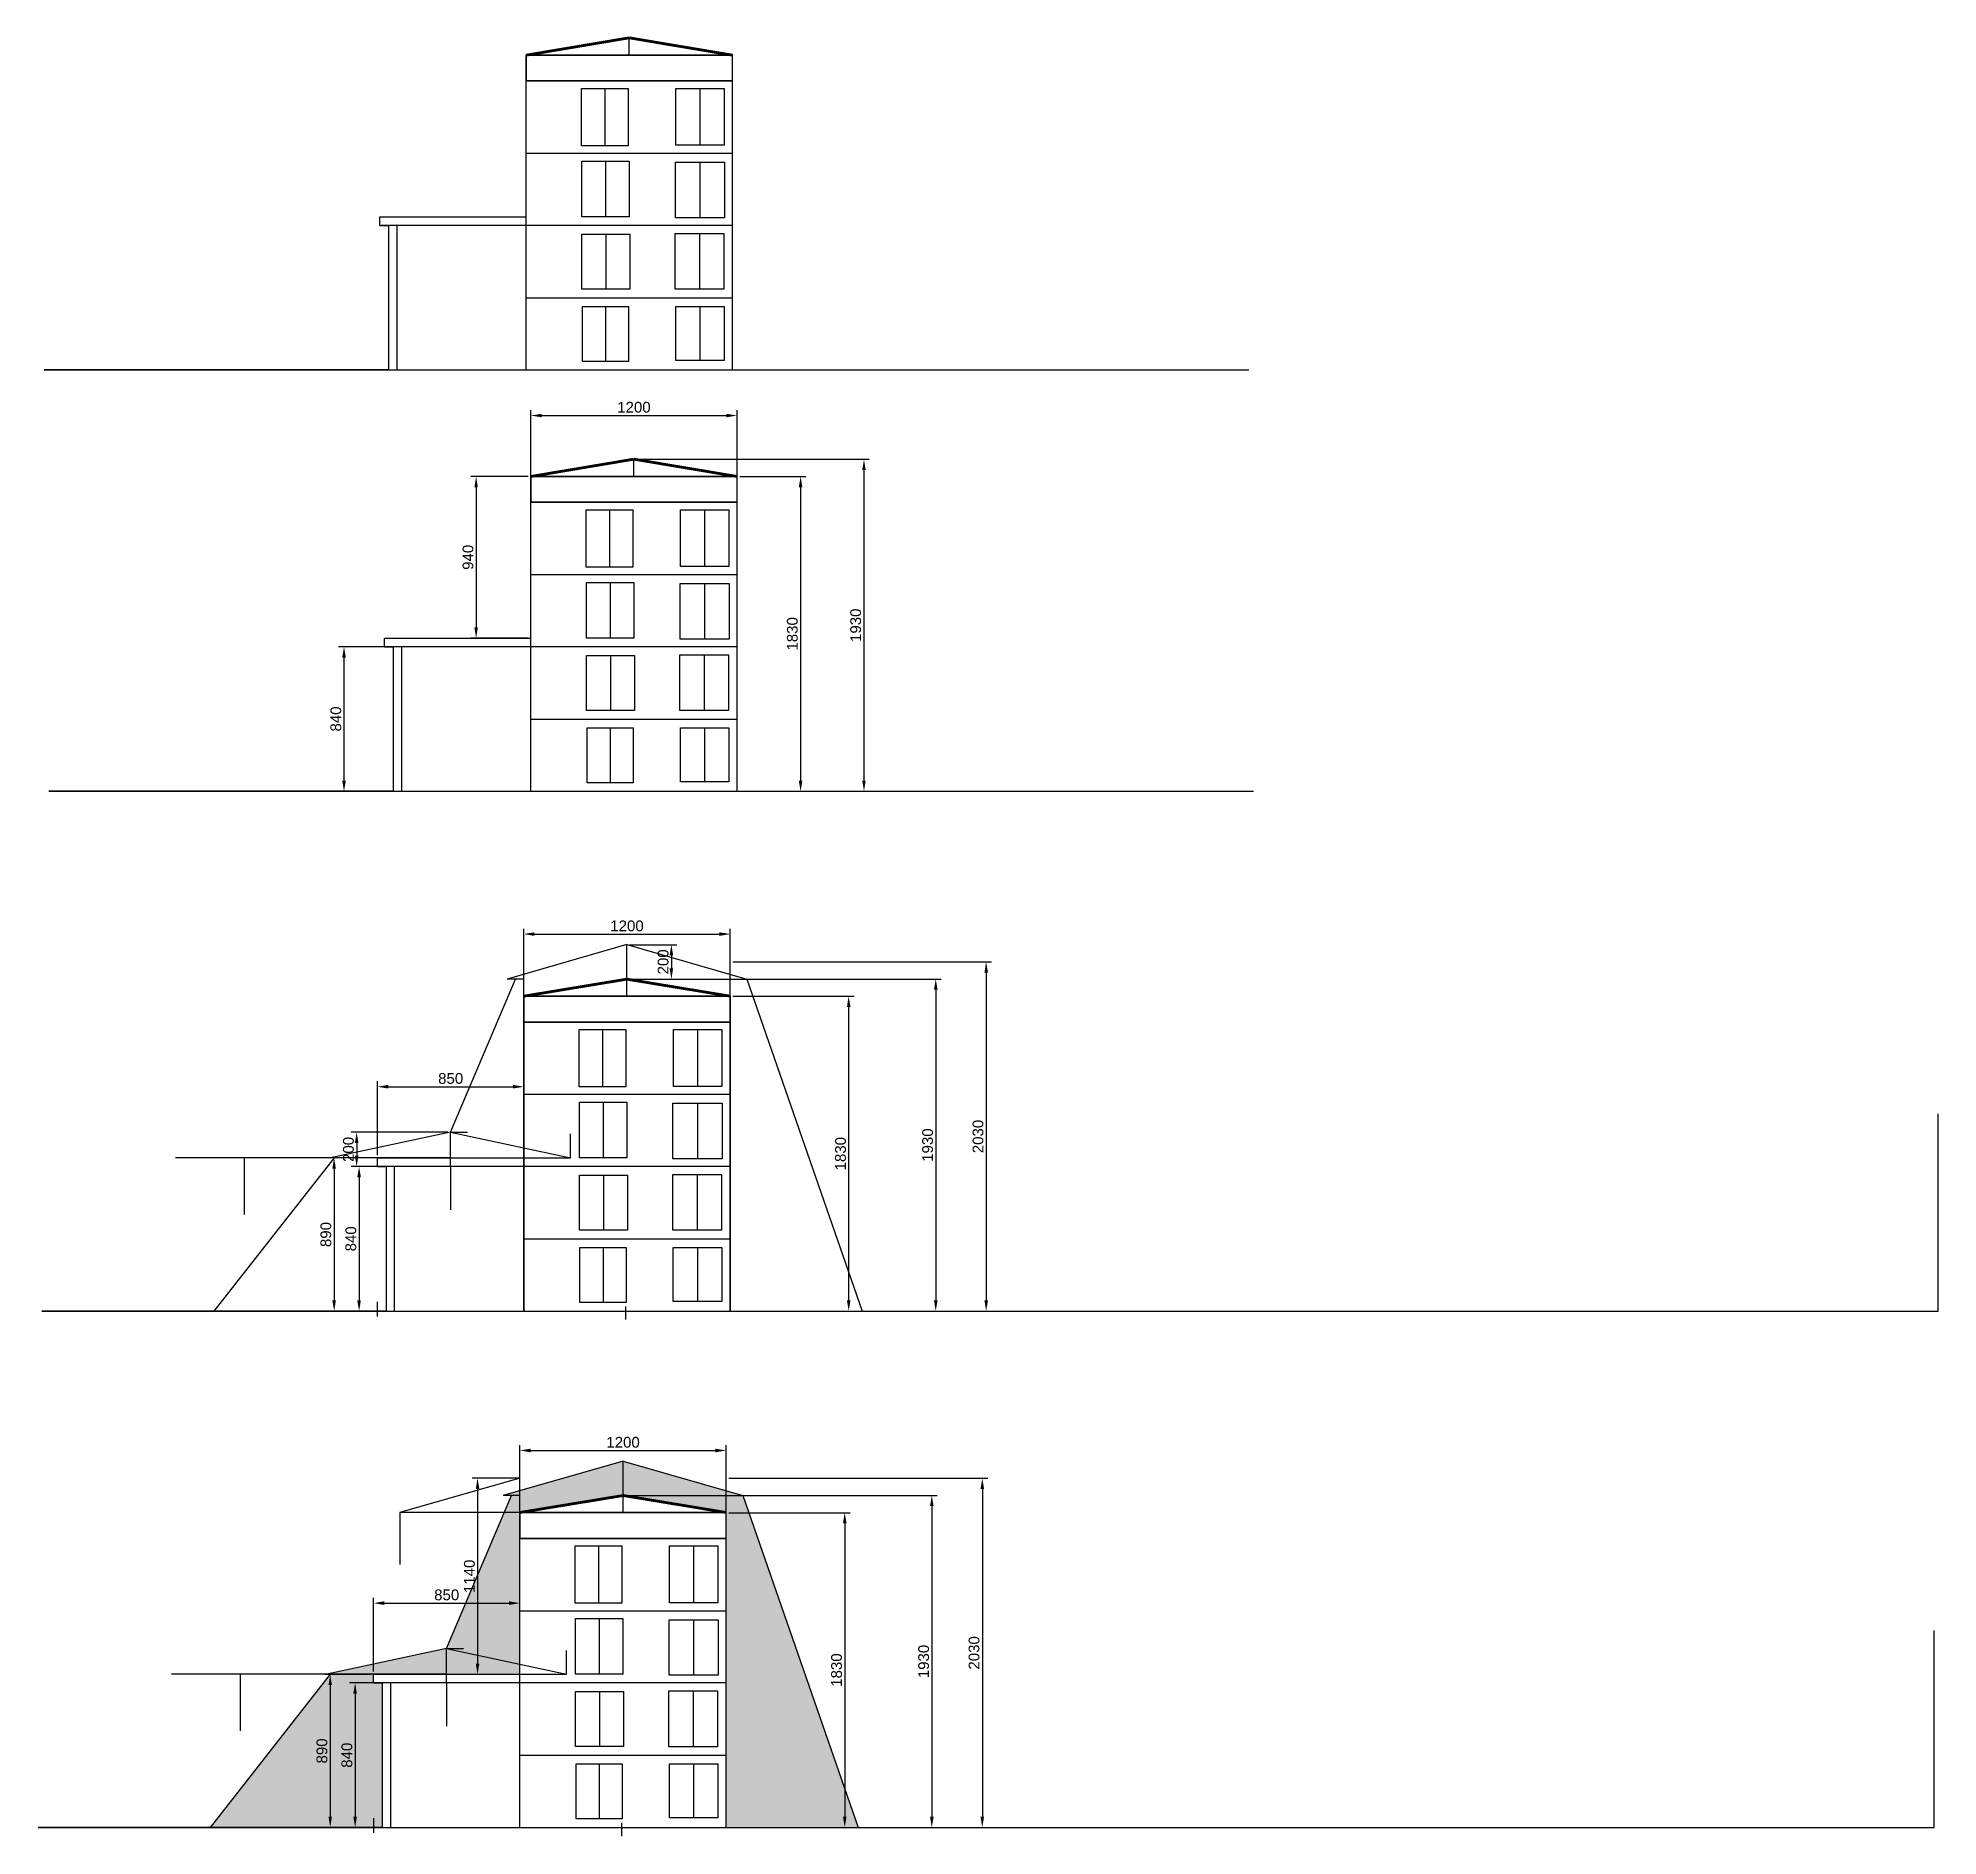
# Model space of a CAD drawing. Header units: millimetres. Extents: x 333 to 11375, y 3215 to 13668.
import ezdxf

# ---------------------------------------------------------------- set-up
doc = ezdxf.new("R2010")
doc.units = ezdxf.units.MM
doc.styles.get("Standard").update_dxf_attribs({"font": 'arial.ttf'})
doc.dimstyles.new('ISO-25', dxfattribs={"dimscale": 25, "dimtxt": 2.5, "dimasz": 2.5, "dimexe": 1.25, "dimexo": 0.625, "dimtad": 1, "dimtxsty": 'Standard', "dimcen": 2.5, "dimadec": 0, "dimazin": 0, "dimtfac": 1, "dimtmove": 0, "dimatfit": 2, "dimfxl": 1, "dimarcsym": 0})

# ---------------------------------------------------------------- blocks, each defined once
blk = doc.blocks.new('*D23')
at = {"color": 0, "lineweight": -2, "transparency": 16777216}
for p, q in [((4371, 8097), (5076, 8097)), ((5044, 8035), (5044, 6330)), ((4371, 6267), (5076, 6267))]:
    blk.add_line(p, q, dxfattribs=at)
at = {"color": 0, "transparency": 16777216}
for points in [[(5034, 8035), (5055, 8035), (5044, 8097)], [(5034, 6330), (5055, 6330), (5044, 6267)]]:
    blk.add_solid(points, dxfattribs=at)
at = {"layer": 'Defpoints', "color": 0, "transparency": 16777216}
for p in [(4356, 8097), (4356, 6267), (5044, 6267)]:
    blk.add_point(p, dxfattribs=at)
at = {"color": 0, "transparency": 16777216, "insert": (4997, 7182), "char_height": 62.5, "attachment_point": 5, "rotation": 90}
blk.add_mtext('1830', dxfattribs=at)
blk = doc.blocks.new('*D24')
at = {"color": 0, "lineweight": -2, "transparency": 16777216}
for p, q in [((3156, 8113), (3156, 8490)), ((3218, 8459), (4293, 8459)), ((4356, 8113), (4356, 8490))]:
    blk.add_line(p, q, dxfattribs=at)
at = {"color": 0, "transparency": 16777216}
for points in [[(3218, 8469), (3218, 8448), (3156, 8459)], [(4293, 8469), (4293, 8448), (4356, 8459)]]:
    blk.add_solid(points, dxfattribs=at)
at = {"layer": 'Defpoints', "color": 0, "transparency": 16777216}
for p in [(4356, 8459), (3156, 8097), (4356, 8097)]:
    blk.add_point(p, dxfattribs=at)
at = {"color": 0, "transparency": 16777216, "insert": (3756, 8506), "char_height": 62.5, "attachment_point": 5}
blk.add_mtext('1200', dxfattribs=at)
blk = doc.blocks.new('*D25')
at = {"color": 0, "lineweight": -2, "transparency": 16777216}
for p, q in [((2306, 7173), (2306, 7603)), ((2368, 7571), (3093, 7571)), ((3156, 7173), (3156, 7603))]:
    blk.add_line(p, q, dxfattribs=at)
at = {"color": 0, "transparency": 16777216}
for points in [[(2368, 7582), (2368, 7561), (2306, 7571)], [(3093, 7582), (3093, 7561), (3156, 7571)]]:
    blk.add_solid(points, dxfattribs=at)
at = {"layer": 'Defpoints', "color": 0, "transparency": 16777216}
for p in [(3156, 7571), (2306, 7157), (3156, 7157)]:
    blk.add_point(p, dxfattribs=at)
at = {"color": 0, "transparency": 16777216, "insert": (2731, 7619), "char_height": 62.5, "attachment_point": 5}
blk.add_mtext('850', dxfattribs=at)
blk = doc.blocks.new('*D26')
at = {"color": 0, "lineweight": -2, "transparency": 16777216}
for p, q in [((2290, 7157), (2023, 7157)), ((2054, 7095), (2054, 6330)), ((2289, 6267), (2023, 6267))]:
    blk.add_line(p, q, dxfattribs=at)
at = {"color": 0, "transparency": 16777216}
for points in [[(2043, 7095), (2064, 7095), (2054, 7157)], [(2043, 6330), (2064, 6330), (2054, 6267)]]:
    blk.add_solid(points, dxfattribs=at)
at = {"layer": 'Defpoints', "color": 0, "transparency": 16777216}
for p in [(2306, 7157), (2054, 6267), (2305, 6267)]:
    blk.add_point(p, dxfattribs=at)
at = {"color": 0, "transparency": 16777216, "insert": (2006, 6712), "char_height": 62.5, "attachment_point": 5, "rotation": 90}
blk.add_mtext('890', dxfattribs=at)
blk = doc.blocks.new('*D27')
at = {"color": 0, "lineweight": -2, "transparency": 16777216}
for p, q in [((2340, 7107), (2167, 7107)), ((2199, 7045), (2199, 6330)), ((2340, 6267), (2167, 6267))]:
    blk.add_line(p, q, dxfattribs=at)
at = {"color": 0, "transparency": 16777216}
for points in [[(2188, 7045), (2209, 7045), (2199, 7107)], [(2188, 6330), (2209, 6330), (2199, 6267)]]:
    blk.add_solid(points, dxfattribs=at)
at = {"layer": 'Defpoints', "color": 0, "transparency": 16777216}
for p in [(2356, 7107), (2199, 6267), (2356, 6267)]:
    blk.add_point(p, dxfattribs=at)
at = {"color": 0, "transparency": 16777216, "insert": (2151, 6687), "char_height": 62.5, "attachment_point": 5, "rotation": 90}
blk.add_mtext('840', dxfattribs=at)
blk = doc.blocks.new('*D28')
at = {"color": 0, "lineweight": -2, "transparency": 16777216}
for p, q in [((3771, 8197), (5582, 8197)), ((5550, 8135), (5550, 6330)), ((3765, 6267), (5582, 6267))]:
    blk.add_line(p, q, dxfattribs=at)
at = {"color": 0, "transparency": 16777216}
for points in [[(5540, 8135), (5561, 8135), (5550, 8197)], [(5540, 6330), (5561, 6330), (5550, 6267)]]:
    blk.add_solid(points, dxfattribs=at)
at = {"layer": 'Defpoints', "color": 0, "transparency": 16777216}
for p in [(3756, 8197), (3749, 6267), (5550, 6267)]:
    blk.add_point(p, dxfattribs=at)
at = {"color": 0, "transparency": 16777216, "insert": (5503, 7232), "char_height": 62.5, "attachment_point": 5, "rotation": 90}
blk.add_mtext('1930', dxfattribs=at)
blk = doc.blocks.new('*D22')
at = {"color": 0, "lineweight": -2, "transparency": 16777216}
for p, q in [((4371, 8297), (5875, 8297)), ((5843, 8235), (5843, 6330)), ((4371, 6267), (5875, 6267))]:
    blk.add_line(p, q, dxfattribs=at)
at = {"color": 0, "transparency": 16777216}
for points in [[(5833, 8235), (5854, 8235), (5843, 8297)], [(5833, 6330), (5854, 6330), (5843, 6267)]]:
    blk.add_solid(points, dxfattribs=at)
at = {"layer": 'Defpoints', "color": 0, "transparency": 16777216}
for p in [(4356, 8297), (4356, 6267), (5843, 6267)]:
    blk.add_point(p, dxfattribs=at)
at = {"color": 0, "transparency": 16777216, "insert": (5796, 7282), "char_height": 62.5, "attachment_point": 5, "rotation": 90}
blk.add_mtext('2030', dxfattribs=at)
blk = doc.blocks.new('*D39')
at = {"color": 0, "lineweight": -2, "transparency": 16777216}
for p, q in [((4348, 5095), (5053, 5095)), ((5021, 5033), (5021, 3328)), ((4348, 3265), (5053, 3265))]:
    blk.add_line(p, q, dxfattribs=at)
at = {"color": 0, "transparency": 16777216}
for points in [[(5011, 5033), (5032, 5033), (5021, 5095)], [(5011, 3328), (5032, 3328), (5021, 3265)]]:
    blk.add_solid(points, dxfattribs=at)
at = {"layer": 'Defpoints', "color": 0, "transparency": 16777216}
for p in [(4333, 5095), (4333, 3265), (5021, 3265)]:
    blk.add_point(p, dxfattribs=at)
at = {"color": 0, "transparency": 16777216, "insert": (4974, 4180), "char_height": 62.5, "attachment_point": 5, "rotation": 90}
blk.add_mtext('1830', dxfattribs=at)
blk = doc.blocks.new('*D40')
at = {"color": 0, "lineweight": -2, "transparency": 16777216}
for p, q in [((3133, 5111), (3133, 5488)), ((3195, 5457), (4270, 5457)), ((4333, 5111), (4333, 5488))]:
    blk.add_line(p, q, dxfattribs=at)
at = {"color": 0, "transparency": 16777216}
for points in [[(3195, 5467), (3195, 5446), (3133, 5457)], [(4270, 5467), (4270, 5446), (4333, 5457)]]:
    blk.add_solid(points, dxfattribs=at)
at = {"layer": 'Defpoints', "color": 0, "transparency": 16777216}
for p in [(4333, 5457), (3133, 5095), (4333, 5095)]:
    blk.add_point(p, dxfattribs=at)
at = {"color": 0, "transparency": 16777216, "insert": (3733, 5504), "char_height": 62.5, "attachment_point": 5}
blk.add_mtext('1200', dxfattribs=at)
blk = doc.blocks.new('*D41')
at = {"color": 0, "lineweight": -2, "transparency": 16777216}
for p, q in [((2283, 4171), (2283, 4601)), ((2345, 4569), (3070, 4569)), ((3133, 4171), (3133, 4601))]:
    blk.add_line(p, q, dxfattribs=at)
at = {"color": 0, "transparency": 16777216}
for points in [[(2345, 4580), (2345, 4559), (2283, 4569)], [(3070, 4580), (3070, 4559), (3133, 4569)]]:
    blk.add_solid(points, dxfattribs=at)
at = {"layer": 'Defpoints', "color": 0, "transparency": 16777216}
for p in [(3133, 4569), (2283, 4155), (3133, 4155)]:
    blk.add_point(p, dxfattribs=at)
at = {"color": 0, "transparency": 16777216, "insert": (2708, 4617), "char_height": 62.5, "attachment_point": 5}
blk.add_mtext('850', dxfattribs=at)
blk = doc.blocks.new('*D42')
at = {"color": 0, "lineweight": -2, "transparency": 16777216}
for p, q in [((2267, 4155), (2000, 4155)), ((2031, 4093), (2031, 3328)), ((2266, 3265), (2000, 3265))]:
    blk.add_line(p, q, dxfattribs=at)
at = {"color": 0, "transparency": 16777216}
for points in [[(2021, 4093), (2041, 4093), (2031, 4155)], [(2021, 3328), (2041, 3328), (2031, 3265)]]:
    blk.add_solid(points, dxfattribs=at)
at = {"layer": 'Defpoints', "color": 0, "transparency": 16777216}
for p in [(2283, 4155), (2031, 3265), (2282, 3265)]:
    blk.add_point(p, dxfattribs=at)
at = {"color": 0, "transparency": 16777216, "insert": (1983, 3710), "char_height": 62.5, "attachment_point": 5, "rotation": 90}
blk.add_mtext('890', dxfattribs=at)
blk = doc.blocks.new('*D43')
at = {"color": 0, "lineweight": -2, "transparency": 16777216}
for p, q in [((2317, 4105), (2144, 4105)), ((2176, 4043), (2176, 3328)), ((2317, 3265), (2144, 3265))]:
    blk.add_line(p, q, dxfattribs=at)
at = {"color": 0, "transparency": 16777216}
for points in [[(2165, 4043), (2186, 4043), (2176, 4105)], [(2165, 3328), (2186, 3328), (2176, 3265)]]:
    blk.add_solid(points, dxfattribs=at)
at = {"layer": 'Defpoints', "color": 0, "transparency": 16777216}
for p in [(2333, 4105), (2176, 3265), (2333, 3265)]:
    blk.add_point(p, dxfattribs=at)
at = {"color": 0, "transparency": 16777216, "insert": (2128, 3685), "char_height": 62.5, "attachment_point": 5, "rotation": 90}
blk.add_mtext('840', dxfattribs=at)
blk = doc.blocks.new('*D44')
at = {"color": 0, "lineweight": -2, "transparency": 16777216}
for p, q in [((3748, 5195), (5559, 5195)), ((5527, 5133), (5527, 3328)), ((3742, 3265), (5559, 3265))]:
    blk.add_line(p, q, dxfattribs=at)
at = {"color": 0, "transparency": 16777216}
for points in [[(5517, 5133), (5538, 5133), (5527, 5195)], [(5517, 3328), (5538, 3328), (5527, 3265)]]:
    blk.add_solid(points, dxfattribs=at)
at = {"layer": 'Defpoints', "color": 0, "transparency": 16777216}
for p in [(3733, 5195), (3727, 3265), (5527, 3265)]:
    blk.add_point(p, dxfattribs=at)
at = {"color": 0, "transparency": 16777216, "insert": (5480, 4230), "char_height": 62.5, "attachment_point": 5, "rotation": 90}
blk.add_mtext('1930', dxfattribs=at)
blk = doc.blocks.new('*D45')
at = {"color": 0, "lineweight": -2, "transparency": 16777216}
for p, q in [((4348, 5295), (5852, 5295)), ((5821, 5233), (5821, 3328)), ((4348, 3265), (5852, 3265))]:
    blk.add_line(p, q, dxfattribs=at)
at = {"color": 0, "transparency": 16777216}
for points in [[(5810, 5233), (5831, 5233), (5821, 5295)], [(5810, 3328), (5831, 3328), (5821, 3265)]]:
    blk.add_solid(points, dxfattribs=at)
at = {"layer": 'Defpoints', "color": 0, "transparency": 16777216}
for p in [(4333, 5295), (4333, 3265), (5821, 3265)]:
    blk.add_point(p, dxfattribs=at)
at = {"color": 0, "transparency": 16777216, "insert": (5773, 4280), "char_height": 62.5, "attachment_point": 5, "rotation": 90}
blk.add_mtext('2030', dxfattribs=at)
blk = doc.blocks.new('*D46')
at = {"color": 0, "lineweight": -2, "transparency": 16777216}
for p, q in [((3117, 5295), (2856, 5295)), ((2887, 5233), (2887, 4218)), ((3117, 4155), (2856, 4155))]:
    blk.add_line(p, q, dxfattribs=at)
at = {"color": 0, "transparency": 16777216}
for points in [[(2877, 5233), (2898, 5233), (2887, 5295)], [(2877, 4218), (2898, 4218), (2887, 4155)]]:
    blk.add_solid(points, dxfattribs=at)
at = {"layer": 'Defpoints', "color": 0, "transparency": 16777216}
for p in [(3133, 5295), (2887, 4155), (3133, 4155)]:
    blk.add_point(p, dxfattribs=at)
at = {"color": 0, "transparency": 16777216, "insert": (2840, 4725), "char_height": 62.5, "attachment_point": 5, "rotation": 90}
blk.add_mtext('1140', dxfattribs=at)
blk = doc.blocks.new('*D47')
at = {"color": 0, "lineweight": -2, "transparency": 16777216}
for p, q in [((4412, 11119), (4796, 11119)), ((4765, 11056), (4765, 9351)), ((4412, 9289), (4796, 9289))]:
    blk.add_line(p, q, dxfattribs=at)
at = {"color": 0, "transparency": 16777216}
for points in [[(4754, 11056), (4775, 11056), (4765, 11119)], [(4754, 9351), (4775, 9351), (4765, 9289)]]:
    blk.add_solid(points, dxfattribs=at)
at = {"layer": 'Defpoints', "color": 0, "transparency": 16777216}
for p in [(4396, 11119), (4396, 9289), (4765, 9289)]:
    blk.add_point(p, dxfattribs=at)
at = {"color": 0, "transparency": 16777216, "insert": (4717, 10204), "char_height": 62.5, "attachment_point": 5, "rotation": 90}
blk.add_mtext('1830', dxfattribs=at)
blk = doc.blocks.new('*D48')
at = {"color": 0, "lineweight": -2, "transparency": 16777216}
for p, q in [((3812, 11219), (5164, 11219)), ((5133, 11156), (5133, 9351)), ((3812, 9289), (5164, 9289))]:
    blk.add_line(p, q, dxfattribs=at)
at = {"color": 0, "transparency": 16777216}
for points in [[(5123, 11156), (5143, 11156), (5133, 11219)], [(5123, 9351), (5143, 9351), (5133, 9289)]]:
    blk.add_solid(points, dxfattribs=at)
at = {"layer": 'Defpoints', "color": 0, "transparency": 16777216}
for p in [(3796, 11219), (3796, 9289), (5133, 9289)]:
    blk.add_point(p, dxfattribs=at)
at = {"color": 0, "transparency": 16777216, "insert": (5085, 10254), "char_height": 62.5, "attachment_point": 5, "rotation": 90}
blk.add_mtext('1930', dxfattribs=at)
blk = doc.blocks.new('*D49')
at = {"color": 0, "lineweight": -2, "transparency": 16777216}
for p, q in [((3181, 11119), (2848, 11119)), ((2879, 11056), (2879, 10241)), ((3181, 10179), (2848, 10179))]:
    blk.add_line(p, q, dxfattribs=at)
at = {"color": 0, "transparency": 16777216}
for points in [[(2869, 11056), (2889, 11056), (2879, 11119)], [(2869, 10241), (2889, 10241), (2879, 10179)]]:
    blk.add_solid(points, dxfattribs=at)
at = {"layer": 'Defpoints', "color": 0, "transparency": 16777216}
for p in [(3196, 11119), (2879, 10179), (3196, 10179)]:
    blk.add_point(p, dxfattribs=at)
at = {"color": 0, "transparency": 16777216, "insert": (2832, 10649), "char_height": 62.5, "attachment_point": 5, "rotation": 90}
blk.add_mtext('940', dxfattribs=at)
blk = doc.blocks.new('*D50')
at = {"color": 0, "lineweight": -2, "transparency": 16777216}
for p, q in [((2381, 10129), (2080, 10129)), ((2111, 10066), (2111, 9351)), ((2381, 9289), (2080, 9289))]:
    blk.add_line(p, q, dxfattribs=at)
at = {"color": 0, "transparency": 16777216}
for points in [[(2101, 10066), (2122, 10066), (2111, 10129)], [(2101, 9351), (2122, 9351), (2111, 9289)]]:
    blk.add_solid(points, dxfattribs=at)
at = {"layer": 'Defpoints', "color": 0, "transparency": 16777216}
for p in [(2396, 10129), (2111, 9289), (2396, 9289)]:
    blk.add_point(p, dxfattribs=at)
at = {"color": 0, "transparency": 16777216, "insert": (2064, 9709), "char_height": 62.5, "attachment_point": 5, "rotation": 90}
blk.add_mtext('840', dxfattribs=at)
blk = doc.blocks.new('*D51')
at = {"color": 0, "lineweight": -2, "transparency": 16777216}
for p, q in [((3196, 9304), (3196, 11504)), ((4396, 9304), (4396, 11504)), ((3259, 11473), (4334, 11473))]:
    blk.add_line(p, q, dxfattribs=at)
at = {"color": 0, "transparency": 16777216}
for points in [[(3259, 11483), (3259, 11463), (3196, 11473)], [(4334, 11483), (4334, 11463), (4396, 11473)]]:
    blk.add_solid(points, dxfattribs=at)
at = {"layer": 'Defpoints', "color": 0, "transparency": 16777216}
for p in [(4396, 11473), (3196, 9289), (4396, 9289)]:
    blk.add_point(p, dxfattribs=at)
at = {"color": 0, "transparency": 16777216, "insert": (3796, 11521), "char_height": 62.5, "attachment_point": 5}
blk.add_mtext('1200', dxfattribs=at)
blk = doc.blocks.new('*D52')
at = {"color": 0, "lineweight": -2, "transparency": 16777216}
for p, q in [((2715, 7307), (2153, 7307)), ((2185, 7245), (2185, 7170)), ((2715, 7107), (2153, 7107))]:
    blk.add_line(p, q, dxfattribs=at)
at = {"color": 0, "transparency": 16777216}
for points in [[(2174, 7245), (2195, 7245), (2185, 7307)], [(2174, 7170), (2195, 7170), (2185, 7107)]]:
    blk.add_solid(points, dxfattribs=at)
at = {"layer": 'Defpoints', "color": 0, "transparency": 16777216}
for p in [(2731, 7307), (2185, 7107), (2731, 7107)]:
    blk.add_point(p, dxfattribs=at)
at = {"color": 0, "transparency": 16777216, "insert": (2137, 7207), "char_height": 62.5, "attachment_point": 5, "rotation": 90}
blk.add_mtext('200', dxfattribs=at)
blk = doc.blocks.new('*D53')
at = {"color": 0, "lineweight": -2, "transparency": 16777216}
for p, q in [((3771, 8397), (4045, 8397)), ((4014, 8335), (4014, 8260)), ((3771, 8197), (4045, 8197))]:
    blk.add_line(p, q, dxfattribs=at)
at = {"color": 0, "transparency": 16777216}
for points in [[(4003, 8335), (4024, 8335), (4014, 8397)], [(4003, 8260), (4024, 8260), (4014, 8197)]]:
    blk.add_solid(points, dxfattribs=at)
at = {"layer": 'Defpoints', "color": 0, "transparency": 16777216}
for p in [(3756, 8397), (3756, 8197), (4014, 8197)]:
    blk.add_point(p, dxfattribs=at)
at = {"color": 0, "transparency": 16777216, "insert": (3966, 8297), "char_height": 62.5, "attachment_point": 5, "rotation": 90}
blk.add_mtext('200', dxfattribs=at)

msp = doc.modelspace()

# ---------------------------------------------------------------- hatches: boundary and pattern name
h = msp.add_hatch()
h.set_pattern_fill('ANGLE', color=256)
h.set_pattern_definition([(0, (0, 0), (0, 6.985), [5.08, -1.905]), (90, (0, 0), (-6.985, 4e-16), [5.08, -1.905])])
h.paths.add_polyline_path([(2332.705, 4105.385), (2282.705, 4105.385), (2282.705, 4155.385), (2031.025, 4155.385), (1332.705, 3265.385), (2332.705, 3265.385)])
h.paths.add_polyline_path([(2707.705, 4305.385), (2010.705, 4155.385), (2707.705, 4155.385)])
h.paths.add_polyline_path([(2707.705, 4305.385), (2707.705, 4155.385), (3132.705, 4155.385), (3132.705, 4213.922)])
h.paths.add_polyline_path([(3132.705, 4945.385), (3132.705, 5095.385), (3041.901, 5095.385), (2707.705, 4305.385), (3132.705, 4213.922)])
h.paths.add_polyline_path([(3132.705, 5195.385), (3084.205, 5195.385), (3041.901, 5095.385), (3132.705, 5095.385)])
h.paths.add_polyline_path([(3732.705, 5395.385), (3132.705, 5223.219), (3132.705, 5095.385), (3732.705, 5195.385)])
h.paths.add_polyline_path([(3732.705, 5395.385), (3732.705, 5195.385), (4332.705, 5195.385), (4332.705, 5223.219)])
h.paths.add_polyline_path([(4332.705, 5195.385), (3732.705, 5195.385), (4332.705, 5095.385)])
h.paths.add_polyline_path([(4429.705, 5195.385), (4332.705, 5195.385), (4332.705, 5095.385), (4332.705, 4945.385), (4332.705, 4525.385), (4332.705, 3265.385), (5100.097, 3265.385)])
h.paths.add_polyline_path([(4332.705, 5223.219), (4332.705, 5195.385), (4429.705, 5195.385)])
h.paths.add_polyline_path([(3132.705, 5223.219), (3035.705, 5195.385), (3132.705, 5195.385)])

# ---------------------------------------------------------------- linework, layer by layer
at = {"color": 1, "lineweight": 60}
for p, q in [((3769.348, 13667.907), (3169.348, 13567.907)), ((4369.348, 13567.907), (3769.348, 13667.907)), ((3755.53, 8197.442), (3155.53, 8097.442)), ((4355.53, 8097.442), (3755.53, 8197.442)), ((3732.705, 5195.385), (3132.705, 5095.385)), ((4332.705, 5095.385), (3732.705, 5195.385))]:
    msp.add_line(p, q, dxfattribs=at)
for p, q in [((3769.348, 13567.907), (3769.348, 13667.907)), ((4369.348, 13567.907), (3169.348, 13567.907)), ((3169.348, 13567.907), (3169.348, 13417.907)), ((3169.348, 13417.907), (3169.348, 13567.907)), ((3169.348, 13567.907), (4369.348, 13567.907)), ((4369.348, 13417.907), (4369.348, 13567.907)), ((4369.348, 13417.907), (3169.348, 13417.907)), ((3169.348, 11737.907), (3169.348, 13417.907)), ((3169.348, 13417.907), (4369.348, 13417.907)), ((3627.25, 13374.221), (3627.25, 13041.177)), ((4179.85, 13374.364), (4179.85, 13043.927)), ((4369.348, 12997.907), (4369.348, 13417.907)), ((3169.348, 12577.907), (3169.348, 12997.907)), ((3169.348, 12997.907), (4369.348, 12997.907)), ((3630.445, 12952.269), (3630.445, 12628.665)), ((4179.582, 12945.419), (4179.582, 12623.045)), ((4369.348, 11737.907), (4369.348, 12997.907)), ((2319.348, 12577.907), (2319.348, 12627.907)), ((2319.348, 12627.907), (3169.348, 12627.907)), ((3169.348, 12577.907), (2319.348, 12577.907)), ((2319.348, 12577.907), (2369.348, 12577.907)), ((2369.348, 12577.907), (2369.348, 11737.907)), ((2419.348, 11737.907), (2419.348, 12577.907)), ((4369.348, 12577.907), (3169.348, 12577.907)), ((3633.385, 12527.857), (3633.385, 12208.36)), ((4177.162, 12531.354), (4177.162, 12207.241)), ((4369.348, 12157.907), (4369.348, 12577.907)), ((3169.348, 11737.907), (3169.348, 12157.907)), ((3169.348, 12157.907), (4369.348, 12157.907)), ((3630.668, 12106.693), (3630.668, 11787.195)), ((4179.692, 12107.211), (4179.692, 11793.812)), ((2369.348, 11737.907), (369.348, 11737.907)), ((369.348, 11737.907), (7369.348, 11737.907)), ((2369.348, 11737.907), (2419.348, 11737.907)), ((3169.348, 11737.907), (4369.348, 11737.907)), ((3796.328, 11118.689), (3796.328, 11218.689)), ((4396.328, 11118.689), (3196.328, 11118.689)), ((3196.328, 11118.689), (3196.328, 10968.689)), ((3196.328, 10968.689), (3196.328, 11118.689)), ((3196.328, 11118.689), (4396.328, 11118.689)), ((4396.328, 10968.689), (4396.328, 11118.689)), ((4396.328, 10968.689), (3196.328, 10968.689)), ((3196.328, 9288.689), (3196.328, 10968.689)), ((3196.328, 10968.689), (4396.328, 10968.689)), ((4396.328, 10548.689), (4396.328, 10968.689)), ((3654.231, 10925.003), (3654.231, 10591.959)), ((4206.831, 10925.146), (4206.831, 10594.708)), ((3196.328, 10128.689), (3196.328, 10548.689)), ((3196.328, 10548.689), (4396.328, 10548.689)), ((3657.425, 10503.05), (3657.425, 10179.446)), ((4206.563, 10496.201), (4206.563, 10173.826)), ((4396.328, 9288.689), (4396.328, 10548.689)), ((2346.328, 10128.689), (2346.328, 10178.689)), ((2346.328, 10178.689), (3196.328, 10178.689)), ((3196.328, 10128.689), (2346.328, 10128.689)), ((2346.328, 10128.689), (2396.328, 10128.689)), ((2396.328, 10128.689), (2396.328, 9288.689)), ((2446.328, 9288.689), (2446.328, 10128.689)), ((4396.328, 10128.689), (3196.328, 10128.689)), ((3660.365, 10078.639), (3660.365, 9759.141)), ((4204.142, 10082.136), (4204.142, 9758.022)), ((4396.328, 9708.689), (4396.328, 10128.689)), ((3196.328, 9288.689), (3196.328, 9708.689)), ((3196.328, 9708.689), (4396.328, 9708.689)), ((3657.648, 9657.474), (3657.648, 9337.977)), ((4206.672, 9657.993), (4206.672, 9344.594)), ((2396.328, 9288.689), (396.328, 9288.689)), ((396.328, 9288.689), (7396.328, 9288.689)), ((2396.328, 9288.689), (2446.328, 9288.689)), ((3196.328, 9288.689), (4396.328, 9288.689)), ((3155.53, 8097.442), (3155.53, 8297.442)), ((3155.53, 8097.442), (3155.53, 8297.442)), ((4355.53, 8097.442), (4355.53, 8297.442)), ((3155.53, 8197.442), (3058.53, 8197.442)), ((3755.53, 8097.442), (3755.53, 8197.442)), ((3755.53, 8197.442), (4452.53, 8197.442)), ((4355.53, 8097.442), (3155.53, 8097.442)), ((3155.53, 8097.442), (3155.53, 7947.442)), ((3155.53, 7947.442), (3155.53, 8097.442)), ((4355.53, 7947.442), (4355.53, 8097.442)), ((4355.53, 7947.442), (3155.53, 7947.442)), ((3155.53, 6267.442), (3155.53, 7947.442)), ((3155.53, 7947.442), (4355.53, 7947.442)), ((3613.432, 7903.756), (3613.432, 7570.712)), ((4166.032, 7903.9), (4166.032, 7573.462)), ((4355.53, 7527.442), (4355.53, 7947.442)), ((3155.53, 7107.442), (3155.53, 7527.442)), ((3155.53, 7527.442), (4355.53, 7527.442)), ((4355.53, 6267.442), (4355.53, 7527.442)), ((3616.627, 7481.804), (3616.627, 7158.2)), ((4165.764, 7474.955), (4165.764, 7152.58)), ((11374.98, 6267.442), (11374.98, 7413.109)), ((2730.53, 7307.442), (2829.207, 7307.442)), ((2730.53, 7307.442), (3427.53, 7157.442)), ((3427.53, 7157.442), (3427.53, 7296.827)), ((2022.6, 7157.442), (1132.097, 7157.442)), ((2033.53, 7157.442), (1531.213, 7157.442)), ((1531.213, 7157.442), (1531.213, 6828.653)), ((2730.53, 7157.442), (2033.53, 7157.442)), ((2730.53, 7157.442), (2033.53, 7157.442)), ((2305.53, 7107.442), (2305.53, 7157.442)), ((2305.53, 7157.442), (3155.53, 7157.442)), ((3155.53, 7107.442), (2305.53, 7107.442)), ((2305.53, 7107.442), (2355.53, 7107.442)), ((2405.53, 6267.442), (2405.53, 7107.442)), ((3155.53, 7107.442), (2730.53, 7107.442)), ((2730.53, 7107.442), (2730.53, 6856.395)), ((4355.53, 7107.442), (3155.53, 7107.442)), ((4355.53, 6687.442), (4355.53, 7107.442)), ((3619.567, 7057.392), (3619.567, 6737.895)), ((4163.344, 7060.89), (4163.344, 6736.776)), ((3155.53, 6267.442), (3155.53, 6687.442)), ((3155.53, 6687.442), (4355.53, 6687.442)), ((3616.849, 6636.228), (3616.849, 6316.73)), ((4165.874, 6636.747), (4165.874, 6323.347)), ((2304.599, 6321.018), (2304.599, 6235.136)), ((2355.53, 6267.442), (355.53, 6267.442)), ((355.53, 6267.442), (7355.53, 6267.442)), ((2355.53, 6267.442), (2405.53, 6267.442)), ((3155.53, 6267.442), (4355.53, 6267.442)), ((3749.335, 6217.549), (3749.335, 6293.948)), ((4355.53, 6267.442), (11374.98, 6267.442)), ((3732.705, 5195.385), (3732.705, 5395.385)), ((3132.705, 5295.385), (2435.705, 5095.385)), ((3132.705, 5295.385), (2991.68, 5295.385)), ((3132.705, 5195.385), (3035.705, 5195.385)), ((3132.705, 5095.385), (3132.705, 5295.385)), ((3132.705, 5095.385), (3132.705, 5295.385)), ((3732.705, 5095.385), (3732.705, 5195.385)), ((3732.705, 5195.385), (4429.705, 5195.385)), ((4332.705, 5095.385), (4332.705, 5295.385)), ((3132.705, 5095.385), (2435.705, 5095.385)), ((2435.705, 5095.385), (2435.705, 4794.684)), ((4332.705, 5095.385), (3132.705, 5095.385)), ((3132.705, 5095.385), (3132.705, 4945.385)), ((3132.705, 4945.385), (3132.705, 5095.385)), ((3132.705, 5095.385), (4332.705, 5095.385)), ((4332.705, 5095.385), (3635.705, 5095.385)), ((4332.705, 4945.385), (4332.705, 5095.385)), ((4332.705, 4945.385), (3132.705, 4945.385)), ((3132.705, 3265.385), (3132.705, 4945.385)), ((3132.705, 4945.385), (4332.705, 4945.385)), ((3590.607, 4901.699), (3590.607, 4568.655)), ((4143.207, 4901.843), (4143.207, 4571.405)), ((4332.705, 4525.385), (4332.705, 4945.385)), ((3132.705, 4105.385), (3132.705, 4525.385)), ((3132.705, 4525.385), (4332.705, 4525.385)), ((3593.802, 4479.747), (3593.802, 4156.143)), ((4142.939, 4472.898), (4142.939, 4150.523)), ((4332.705, 3265.385), (4332.705, 4525.385)), ((11352.155, 3265.385), (11352.155, 4411.052)), ((2707.705, 4105.385), (2707.705, 4305.385)), ((2707.705, 4305.385), (2806.382, 4305.385)), ((2707.705, 4305.385), (3404.705, 4155.385)), ((3404.705, 4155.385), (3404.705, 4294.77)), ((1999.775, 4155.385), (1109.272, 4155.385)), ((2010.705, 4155.385), (1508.388, 4155.385)), ((1508.388, 4155.385), (1508.388, 3826.596)), ((2707.705, 4155.385), (2010.705, 4155.385)), ((2707.705, 4155.385), (2010.705, 4155.385)), ((2707.705, 4155.385), (2010.705, 4155.385)), ((2282.705, 4105.385), (2282.705, 4155.385)), ((2282.705, 4155.385), (3132.705, 4155.385)), ((3132.705, 4105.385), (2282.705, 4105.385)), ((2282.705, 4105.385), (2332.705, 4105.385)), ((2332.705, 4105.385), (2332.705, 3265.385)), ((2382.705, 3265.385), (2382.705, 4105.385)), ((2707.705, 4155.385), (3404.705, 4155.385)), ((3132.705, 4105.385), (2707.705, 4105.385)), ((2707.705, 4105.385), (2707.705, 3854.338)), ((4332.705, 4105.385), (3132.705, 4105.385)), ((4332.705, 3685.385), (4332.705, 4105.385)), ((3596.742, 4055.335), (3596.742, 3735.838)), ((4140.519, 4058.833), (4140.519, 3734.719)), ((3132.705, 3265.385), (3132.705, 3685.385)), ((3132.705, 3685.385), (4332.705, 3685.385)), ((3594.025, 3634.171), (3594.025, 3314.673)), ((4143.049, 3634.689), (4143.049, 3321.29)), ((2281.774, 3318.961), (2281.774, 3233.079)), ((2332.705, 3265.385), (332.705, 3265.385)), ((332.705, 3265.385), (7332.705, 3265.385)), ((2332.705, 3265.385), (2382.705, 3265.385)), ((3132.705, 3265.385), (4332.705, 3265.385)), ((3726.51, 3215.492), (3726.51, 3291.891)), ((4332.705, 3265.385), (11352.155, 3265.385))]:
    msp.add_line(p, q)
at = {"color": 0, "lineweight": 60}
for p, q in [((3796.328, 11218.689), (3196.328, 11118.689)), ((4396.328, 11118.689), (3796.328, 11218.689))]:
    msp.add_line(p, q, dxfattribs=at)
at = {"color": 3}
for p, q in [((3755.53, 8397.442), (3058.53, 8197.442)), ((3755.53, 8397.442), (4452.53, 8197.442)), ((2730.53, 7307.442), (3107.03, 8197.442)), ((4452.53, 8197.442), (5122.922, 6267.442)), ((2730.53, 7307.442), (2033.53, 7157.442)), ((2053.85, 7157.442), (1355.53, 6267.442)), ((3732.705, 5395.385), (3035.705, 5195.385)), ((3732.705, 5395.385), (4429.705, 5195.385)), ((2707.705, 4305.385), (3084.205, 5195.385)), ((4429.705, 5195.385), (5100.097, 3265.385)), ((2707.705, 4305.385), (2010.705, 4155.385)), ((2031.025, 4155.385), (1332.705, 3265.385))]:
    msp.add_line(p, q, dxfattribs=at)
at = {"color": 6}
for p, q in [((3755.53, 8197.442), (3755.53, 8397.442)), ((2730.53, 7107.442), (2730.53, 7307.442))]:
    msp.add_line(p, q, dxfattribs=at)
at = {"color": 5}
for p, q in [((3155.53, 8097.442), (4355.53, 8097.442)), ((3155.53, 8097.442), (3155.53, 6267.442)), ((4355.53, 8097.442), (4355.53, 6267.442)), ((2730.53, 7157.442), (2033.53, 7157.442)), ((2355.53, 7107.442), (2355.53, 6267.442)), ((2730.53, 7157.442), (3427.53, 7157.442))]:
    msp.add_line(p, q, dxfattribs=at)
for points in [[(3763.06, 13041.177), (3491.441, 13041.177), (3491.441, 13374.221), (3763.06, 13374.221)], [(4320.172, 13043.927), (4039.529, 13043.927), (4039.529, 13374.364), (4320.172, 13374.364)], [(3768.154, 12628.665), (3492.736, 12628.665), (3492.736, 12952.269), (3768.154, 12952.269)], [(4322.303, 12623.045), (4036.862, 12623.045), (4036.862, 12945.419), (4322.303, 12945.419)], [(3773.006, 12208.36), (3493.764, 12208.36), (3493.764, 12527.857), (3773.006, 12527.857)], [(4317.971, 12207.241), (4036.353, 12207.241), (4036.353, 12531.354), (4317.971, 12531.354)], [(3764.866, 11787.195), (3496.469, 11787.195), (3496.469, 12106.693), (3764.866, 12106.693)], [(4320.501, 11793.812), (4038.884, 11793.812), (4038.884, 12107.211), (4320.501, 12107.211)], [(3790.04, 10591.959), (3518.421, 10591.959), (3518.421, 10925.003), (3790.04, 10925.003)], [(4347.152, 10594.708), (4066.509, 10594.708), (4066.509, 10925.146), (4347.152, 10925.146)], [(3795.134, 10179.446), (3519.717, 10179.446), (3519.717, 10503.05), (3795.134, 10503.05)], [(4349.283, 10173.826), (4063.842, 10173.826), (4063.842, 10496.201), (4349.283, 10496.201)], [(3799.986, 9759.141), (3520.744, 9759.141), (3520.744, 10078.639), (3799.986, 10078.639)], [(4344.951, 9758.022), (4063.334, 9758.022), (4063.334, 10082.136), (4344.951, 10082.136)], [(3791.847, 9337.977), (3523.449, 9337.977), (3523.449, 9657.474), (3791.847, 9657.474)], [(4347.481, 9344.594), (4065.864, 9344.594), (4065.864, 9657.993), (4347.481, 9657.993)], [(3749.242, 7570.712), (3477.623, 7570.712), (3477.623, 7903.756), (3749.242, 7903.756)], [(4306.353, 7573.462), (4025.711, 7573.462), (4025.711, 7903.9), (4306.353, 7903.9)], [(3754.335, 7158.2), (3478.918, 7158.2), (3478.918, 7481.804), (3754.335, 7481.804)], [(4308.485, 7152.58), (4023.043, 7152.58), (4023.043, 7474.955), (4308.485, 7474.955)], [(3759.188, 6737.895), (3479.946, 6737.895), (3479.946, 7057.392), (3759.188, 7057.392)], [(4304.153, 6736.776), (4022.535, 6736.776), (4022.535, 7060.89), (4304.153, 7060.89)], [(3751.048, 6316.73), (3482.651, 6316.73), (3482.651, 6636.228), (3751.048, 6636.228)], [(4306.683, 6323.347), (4025.065, 6323.347), (4025.065, 6636.747), (4306.683, 6636.747)], [(3726.417, 4568.655), (3454.798, 4568.655), (3454.798, 4901.699), (3726.417, 4901.699)], [(4283.528, 4571.405), (4002.886, 4571.405), (4002.886, 4901.843), (4283.528, 4901.843)], [(3731.511, 4156.143), (3456.093, 4156.143), (3456.093, 4479.747), (3731.511, 4479.747)], [(4285.66, 4150.523), (4000.218, 4150.523), (4000.218, 4472.898), (4285.66, 4472.898)], [(3736.363, 3735.838), (3457.121, 3735.838), (3457.121, 4055.335), (3736.363, 4055.335)], [(4281.328, 3734.719), (3999.71, 3734.719), (3999.71, 4058.833), (4281.328, 4058.833)], [(3728.223, 3314.673), (3459.826, 3314.673), (3459.826, 3634.171), (3728.223, 3634.171)], [(4283.858, 3321.29), (4002.24, 3321.29), (4002.24, 3634.689), (4283.858, 3634.689)]]:
    msp.add_lwpolyline(points, close=True)

# ---------------------------------------------------------------- dimensions: what is measured, and where the dimension line sits
for base, p1, p2, picture, middle in [((4396.328, 11473.064), (3196.328, 9288.689), (4396.328, 9288.689), '*D51', (3796.328, 11520.6)), ((4355.53, 8458.653), (3155.53, 8097.442), (4355.53, 8097.442), '*D24', (3755.53, 8506.188)), ((3155.53, 7571.408), (2305.53, 7157.442), (3155.53, 7157.442), '*D25', (2730.53, 7618.944)), ((4332.705, 5456.595), (3132.705, 5095.385), (4332.705, 5095.385), '*D40', (3732.705, 5504.131)), ((3132.705, 4569.351), (2282.705, 4155.385), (3132.705, 4155.385), '*D41', (2707.705, 4616.887))]:
    dim = msp.add_linear_dim(base=base, p1=p1, p2=p2, dimstyle='ISO-25')
    dim.commit()
    dim.dimension.update_dxf_attribs({"geometry": picture, "text_midpoint": middle})
for base, p1, p2, picture, middle in [((5132.954, 9288.689), (3796.328, 11218.689), (3796.328, 9288.689), '*D48', (5085.396, 10253.689)), ((2879.063, 10178.689), (3196.328, 11118.689), (3196.328, 10178.689), '*D49', (2831.527, 10648.689)), ((4764.647, 9288.689), (4396.328, 11118.689), (4396.328, 9288.689), '*D47', (4717.089, 10203.689)), ((2111.21, 9288.689), (2396.328, 10128.689), (2396.328, 9288.689), '*D50', (2063.674, 9708.689)), ((4013.608, 8197.442), (3755.53, 8397.442), (3755.53, 8197.442), '*D53', (3966.072, 8297.442)), ((5843.44, 6267.442), (4355.53, 8297.442), (4355.53, 6267.442), '*D22', (5795.883, 7282.442)), ((5550.294, 6267.442), (3755.53, 8197.442), (3749.335, 6267.442), '*D28', (5502.737, 7232.442)), ((2184.695, 7107.442), (2730.53, 7307.442), (2730.53, 7107.442), '*D52', (2137.159, 7207.442)), ((2053.85, 6267.442), (2305.53, 7157.442), (2304.599, 6267.442), '*D26', (2006.315, 6712.442)), ((2198.514, 6267.442), (2355.53, 7107.442), (2355.53, 6267.442), '*D27', (2150.979, 6687.442)), ((2887.121, 4155.385), (3132.705, 5295.385), (3132.705, 4155.385), '*D46', (2839.585, 4725.385)), ((5527.47, 3265.385), (3732.705, 5195.385), (3726.51, 3265.385), '*D44', (5479.912, 4230.385)), ((5820.615, 3265.385), (4332.705, 5295.385), (4332.705, 3265.385), '*D45', (5773.058, 4280.385)), ((2031.025, 3265.385), (2282.705, 4155.385), (2281.774, 3265.385), '*D42', (1983.49, 3710.385)), ((2175.689, 3265.385), (2332.705, 4105.385), (2332.705, 3265.385), '*D43', (2128.154, 3685.385))]:
    dim = msp.add_linear_dim(base=base, p1=p1, p2=p2, angle=90, dimstyle='ISO-25')
    dim.commit()
    dim.dimension.update_dxf_attribs({"geometry": picture, "text_midpoint": middle})
for p1, p2, picture, middle in [((4355.53, 8097.442), (4355.53, 6267.442), '*D23', (4996.703, 7182.442)), ((4332.705, 5095.385), (4332.705, 3265.385), '*D39', (4973.878, 4180.385))]:
    dim = msp.add_aligned_dim(p1=p1, p2=p2, distance=688.731, dimstyle='ISO-25')
    dim.commit()
    dim.dimension.update_dxf_attribs({"geometry": picture, "text_midpoint": middle})

doc.saveas('drawing.dxf')
